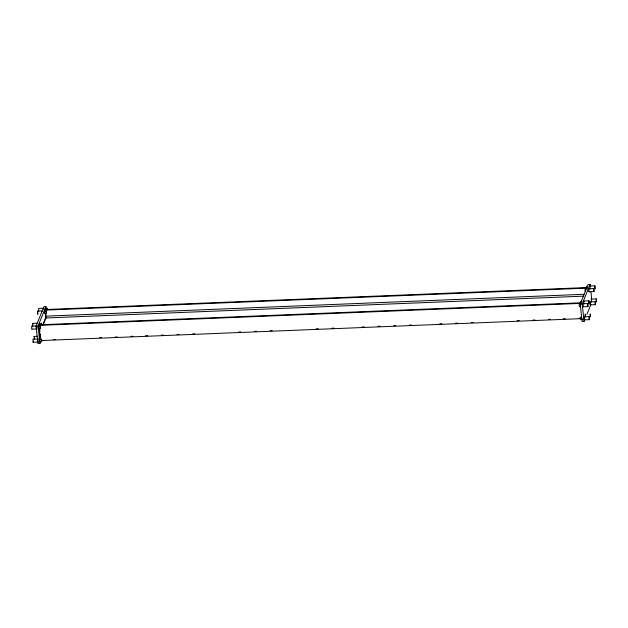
<?xml version="1.0" encoding="UTF-8"?>
<svg xmlns="http://www.w3.org/2000/svg" width="628" height="628" viewBox="0 0 628 628"><rect width="100%" height="100%" fill="white"/><g stroke="black" fill="none" stroke-linecap="round" stroke-linejoin="round"><path stroke-width="0.94" d="M41.511 325.155L41.15 323.028L41.016 325.108M590.516 303.575L590.265 304.863L590.155 301.825L595.273 301.746L595.313 304.666L590.336 304.87M33.355 341.326L33.103 342.236L32.994 339.199L38.222 338.987M43.52 309.109L43.63 308.301M580.57 304.415L580.594 305.93M584.189 303.12C583.797 306.126 583.263 299.43 584.095 301.605M40.294 341.389C39.721 343.422 39.525 337.385 40.231 339.528M44.91 313.333C44.203 315.366 44.305 308.725 44.894 311.826M581.685 301.644L581.842 301.071M580.986 319.432C580.421 321.45 580.209 315.421 580.924 317.572M585.602 291.384C585.013 293.064 584.236 286.564 587.149 288.841M582.478 319.377L582.321 319.942L581.975 318.6M584.464 319.299L584.236 319.856L584.33 317.148M585.539 316.795L585.241 314.047L585.21 316.763M589.08 291.243L588.852 291.808L588.946 289.092M42.68 325.171L45.561 317.996L45.397 313.568M31.879 328.891L31.581 326.144L36.809 325.932M40.632 341.75L39.917 343.532L37.931 343.61L36.047 326.207L43.944 306.558L45.93 306.48L46.142 308.419M39.917 343.532L38.033 326.12L45.93 306.48M45.255 309.541L45.028 310.122L587.204 288.111L587.439 287.53L45.255 309.541L45.467 311.449M43.834 323.177L45.64 318.694M584.801 319.652L584.079 321.442L582.093 321.52L580.209 304.109L588.106 284.468L590.092 284.39L590.304 286.321M584.079 321.442L582.195 304.031L590.092 284.39M586.952 314.298L590.901 304.47M43.936 308.191L38.716 308.403L38.685 311.119M37.609 311.15L37.79 314.188L37.609 311.15L42.594 310.946M37.052 323.192L32.695 323.373L32.735 326.293M38.795 328.805L38.363 327.157L38.755 326.183M37.594 336.286L34.108 336.427L34.218 339.458M37.978 339.002L38.018 341.922M579.487 306.849L579.055 305.2L579.448 304.235M594.826 285.826L595.006 288.864L594.897 285.834L589.19 286.054M593.79 288.574L593.9 291.612L593.79 288.574L589.025 288.762M588.876 300.796L588.986 303.826L588.876 300.796L583.585 301M587.69 303.567L587.871 306.605L587.761 303.575L582.47 303.779M596.239 298.881L596.419 301.919L596.31 298.889L591.011 299.093M595.132 301.628L595.313 304.666M589.174 316.63L589.284 319.66L589.174 316.63L583.883 316.834M589.205 291.8L593.9 291.612M45.679 316.151L583.938 294.296M45.561 317.996L583.82 296.141M36.047 326.207L38.033 326.12M580.209 304.109L582.195 304.031M31.761 329.182L36.989 328.97M582.651 306.817L587.871 306.605M53.513 339.505L55.476 339.426M99.593 337.629L101.555 337.55M115.285 336.993L117.24 336.914M130.969 336.357L132.932 336.278M145.672 335.76L147.635 335.682M161.365 335.124L163.319 335.046M177.049 334.489L179.011 334.41M192.733 333.853L194.696 333.766M238.813 331.976L240.775 331.898M254.505 331.341L256.467 331.262M270.189 330.705L272.152 330.626M316.269 328.837L318.231 328.758M331.961 328.201L333.915 328.114M362.348 326.96L364.311 326.882M378.04 326.325L380.003 326.246M393.725 325.689L395.687 325.61M409.409 325.053L411.371 324.974M439.804 323.82L441.767 323.742M455.496 323.185L457.451 323.098M471.181 322.541L473.143 322.462M517.26 320.673L519.223 320.594M532.944 320.037L534.907 319.958M548.636 319.401L550.591 319.322M563.34 318.804L565.302 318.726M579.024 318.168L580.986 318.09M41.519 340.557L580.759 318.663M33.174 342.236L38.402 342.024M584.064 319.872L589.284 319.66M590.022 289.068L589.982 286.14M585.265 288.911L585.618 290.262M590.155 301.825L590.422 302.437M32.695 323.373L32.97 323.977M36.675 328.978L36.769 326.262M34.108 336.427L34.383 337.032M591.395 299.203L591.364 302.115M580.562 301.456L580.186 302.829M39.87 323.404L39.525 325.171M39.941 331.521L39.588 329.111M586.638 286.776L586.442 286.172L586.207 287.86M45.946 308.733L45.75 308.128L45.546 310.201M590.932 292.122L591.662 298.897M45.773 314.298L46.182 318.106M40.114 333.994L40.49 337.432M39.305 329.19L40.435 339.646M47.532 309.8L47.171 308.058L46.998 309.753M39.854 326.709C40.31 333.068 40.679 323.075 39.854 326.709M41.267 339.772C41.723 346.122 42.092 336.129 41.267 339.772M45.883 311.716C46.339 318.066 46.708 308.081 45.883 311.716M582.533 304.682C582.988 311.033 583.357 301.04 582.533 304.682M590.045 314.754C590.501 321.112 590.87 311.119 590.045 314.754M39.124 324.802L38.889 325.382L581.073 303.371L581.3 302.79L39.124 324.802"/></g></svg>
